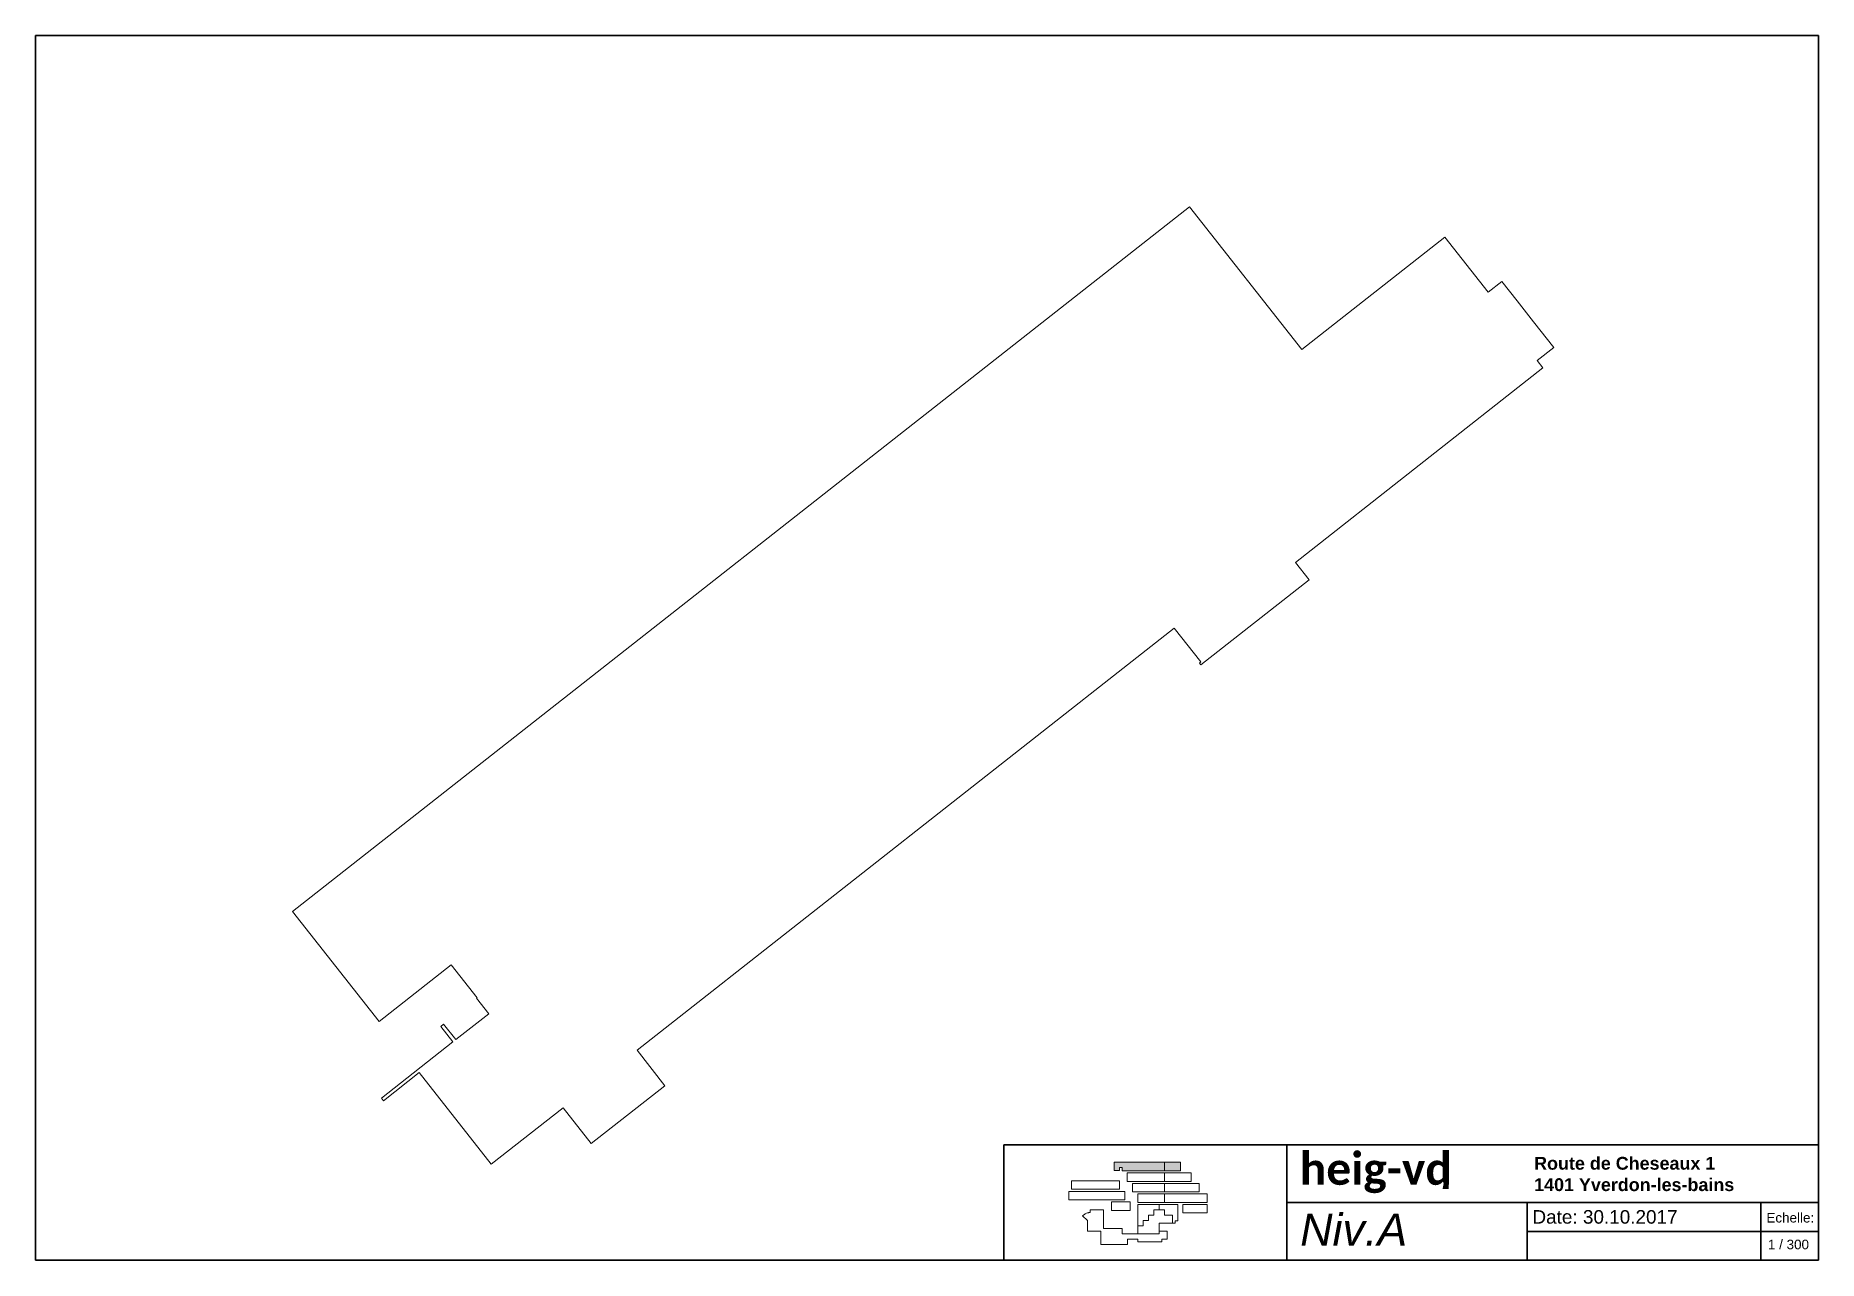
# Paper-space layout 'Cartouche A3' of a CAD drawing. Header units: metres, sheet in millimetres. Extents: x -54 to 354, y -39 to 242.
# The model-space entities are those that its viewports show. They can reach past a viewport. Long polylines and large blocks are cut down to what shows.
import ezdxf

# ---------------------------------------------------------------- set-up
doc = ezdxf.new("R2010")
doc.units = ezdxf.units.M
doc.header["$LTSCALE"] = 5080
doc.layers.get('0').update_dxf_attribs({"lineweight": 20})
doc.layers.add('Axe batim.', color=7, linetype='Continuous')
doc.layers.add('Gabarit', color=7, linetype='Continuous')
for name, color, linetype, lineweight in [('Detection incendie', 7, 'Continuous', 20), ('HEIG-FLOOR', 10, 'Continuous', 20), ('pourtour', 7, 'Continuous', 20)]:
    doc.layers.add(name, color=color, linetype=linetype, lineweight=lineweight)
doc.styles.get("Standard").update_dxf_attribs({"font": 'arial.ttf', "height": 63})

# ---------------------------------------------------------------- blocks, each defined once
blk = doc.blocks.new('date')
at = {"layer": 'Gabarit', "color": 7, "linetype": 'Continuous', "lineweight": 0, "insert": (0, -3.29), "char_height": 3.1, "width": 53.4859, "attachment_point": 4}
blk.add_mtext(' Date: 30.10.2017', dxfattribs=at)
blk = doc.blocks.new('pourtour')
at = {"layer": 'Detection incendie', "linetype": 'Continuous', "lineweight": 0, "flags": 128}
blk.add_lwpolyline([(21.9, 4.35), (25.4, 4.35), (25.4, 4.78)], dxfattribs=at)
at = {"layer": 'pourtour', "linetype": 'Continuous', "lineweight": 0}
blk.add_line((25.36, 8.25), (25.36, 9.11), dxfattribs=at)
at = {"layer": 'pourtour', "linetype": 'Continuous', "lineweight": 0, "flags": 128}
for points in [[(19.3, 14.65), (28.86, 14.65), (28.86, 16.05), (18, 16.05), (18, 14.71), (18.9, 14.71), (18.9, 15.15), (19.3, 15.15), (19.3, 14.65)], [(26.23, 14.65), (26.23, 16.05)], [(11.06, 13.01), (18.9, 13.01), (18.9, 11.61), (11.06, 11.61), (11.06, 13.01)], [(20.16, 12.91), (20.16, 14.31), (30.6, 14.31), (30.6, 12.91), (20.16, 12.91)], [(21.03, 12.58), (31.9, 12.58), (31.9, 11.18), (21.03, 11.18), (21.03, 12.58)], [(26.23, 14.31), (26.23, 12.91)], [(26.23, 12.58), (26.23, 11.18)], [(10.63, 11.28), (19.76, 11.28), (19.76, 9.88), (10.63, 9.88), (10.63, 11.28)], [(17.56, 8.15), (17.56, 9.55), (20.63, 9.55), (20.63, 8.15), (17.56, 8.15)], [(33.2, 10.85), (21.9, 10.85), (21.9, 9.45), (33.2, 9.45), (33.2, 10.85)], [(26.23, 9.45), (26.23, 10.85)], [(29.26, 7.78), (29.26, 9.11), (33.2, 9.11), (33.2, 7.78), (29.26, 7.78)], [(27.56, 6.05), (27.56, 7.38), (26.26, 7.38), (26.26, 8.25), (24.5, 8.25), (24.5, 7.38), (23.63, 7.38), (23.63, 6.51), (22.76, 6.51), (22.76, 5.65), (21.9, 5.65)]]:
    blk.add_lwpolyline(points, dxfattribs=at)
blk.add_lwpolyline([(25.4, 6.05), (25.4, 6.05), (25.4, 6.05), (28, 6.05), (28, 6.48), (28.43, 6.48), (28.43, 9.11), (21.9, 9.11), (21.9, 4.35), (19.33, 4.35), (19.33, 5.21), (16.3, 5.21), (16.3, 8.25), (14.1, 8.25), (14.1, 7.81), (14.1, 7.81), (13.99, 7.81), (13.88, 7.8), (13.8, 7.78), (13.66, 7.75), (13.51, 7.71), (13.3, 7.61), (13.14, 7.52), (13.04, 7.45), (13, 7.41), (12.92, 7.34), (12.86, 7.29), (12.86, 7.29), (12.86, 7.29), (13.66, 6.49), (13.66, 5.61), (13.66, 4.75), (15.83, 4.75), (15.83, 2.58), (20.2, 2.58), (20.2, 3.45), (21.9, 3.45), (21.9, 3.01), (25.83, 3.01), (25.83, 3.45), (26.7, 3.45), (26.7, 4.78), (25.4, 4.78), (25.4, 4.78)], close=True, dxfattribs=at)

msp = doc.modelspace()

# ---------------------------------------------------------------- linework, layer by layer
at = {"layer": 'HEIG-FLOOR', "flags": 128}
msp.add_lwpolyline([(2540426.04, 1181241.03), (2540433.46, 1181231.59), (2540439.64, 1181236.45), (2540441.87, 1181233.62), (2540441.81, 1181233.58), (2540442.85, 1181232.26), (2540440.02, 1181230.04), (2540438.98, 1181231.36), (2540438.75, 1181231.17), (2540439.78, 1181229.85), (2540433.65, 1181225.03), (2540433.83, 1181224.8), (2540436.9, 1181227.21), (2540443.07, 1181219.36), (2540449.23, 1181224.2), (2540451.64, 1181221.14), (2540457.95, 1181226.09), (2540455.57, 1181229.13), (2540501.62, 1181265.33), (2540503.91, 1181262.42), (2540503.8, 1181262.33), (2540503.92, 1181262.17), (2540513.2, 1181269.47), (2540512.02, 1181270.96), (2540533.24, 1181287.64), (2540532.75, 1181288.27), (2540534.17, 1181289.38), (2540532.44, 1181291.59), (2540531.02, 1181293.39), (2540529.72, 1181295.05), (2540528.54, 1181294.12), (2540524.84, 1181298.84), (2540512.57, 1181289.2), (2540502.93, 1181301.46)], close=True, dxfattribs=at)

psp = doc.layouts.new('Cartouche A3')

# ---------------------------------------------------------------- hatches: boundary and pattern name
at = {"layer": 'Axe batim.', "linetype": 'Continuous', "lineweight": 0}
h = psp.add_hatch(color=256, dxfattribs=at)
h.paths.add_polyline_path([(204.48, -16.3), (192.95, -16.3), (192.95, -18.16), (194.21, -18.16), (194.21, -17.56), (194.77, -17.56), (194.77, -18.26), (204.48, -18.26)])
h.paths.add_polyline_path([(208.17, -16.3), (204.48, -16.3), (204.48, -18.26), (208.17, -18.26)])
at = {"layer": 'Detection incendie', "linetype": 'Continuous', "lineweight": 0}
h = psp.add_hatch(color=256, dxfattribs=at)
h.paths.add_polyline_path([(204.48, -16.3), (192.95, -16.3), (192.95, -18.16), (194.21, -18.16), (194.21, -17.56), (194.77, -17.56), (194.77, -18.26), (204.48, -18.26)])
h.paths.add_polyline_path([(208.17, -16.3), (204.48, -16.3), (204.48, -18.26), (208.17, -18.26)])
at = {"layer": 'Detection incendie', "linetype": 'Continuous', "lineweight": 20, "true_color": 0xfcfcfc}
h = psp.add_hatch(color=7, dxfattribs=at)
h.paths.add_polyline_path([(269.57, -19.31), (269.02, -20.71), (268.37, -21.33), (268.14, -22.44), (269.57, -22.44)], flags=16)
h.paths.add_polyline_path([(233.63, -12.3), (271.42, -12.3), (271.42, -25.89), (233.63, -25.89)], flags=9)

# ---------------------------------------------------------------- linework, layer by layer
at = {"layer": 'Gabarit', "lineweight": 30}
for p, q in [((-53.86, 241.56), (354.15, 241.56)), ((-53.86, 97.45), (-53.86, 241.56)), ((354.15, 241.56), (354.15, -38.76)), ((-53.86, -38.76), (-53.86, 97.45)), ((354.15, -12.35), (167.76, -12.35)), ((232.47, -25.55), (354.15, -25.55)), ((287.51, -25.55), (287.51, -38.76)), ((340.99, -25.52), (340.99, -38.73)), ((287.51, -32.15), (354.15, -32.15)), ((10.45, -38.76), (-53.86, -38.76)), ((167.76, -38.76), (10.45, -38.76)), ((167.76, -38.76), (354.15, -38.76))]:
    psp.add_line(p, q, dxfattribs=at)
at = {"layer": 'Gabarit'}
for p, q in [((167.76, -12.35), (167.76, -38.76)), ((232.47, -12.34), (232.47, -35.97)), ((232.47, -12.35), (354.15, -12.35)), ((354.15, -12.58), (354.15, -38.76))]:
    psp.add_line(p, q, dxfattribs=at)
psp.add_lwpolyline([(-53.86, 241.56), (354.15, 241.56), (354.15, -12.35), (167.76, -12.35), (167.76, -38.76), (-16, -38.76), (-53.86, -38.76), (-53.86, 81.6)], close=True, dxfattribs=at)
at = {"layer": 'Gabarit', "color": 7, "linetype": 'Continuous', "lineweight": 30, "flags": 128}
psp.add_lwpolyline([(167.76, -12.35), (232.47, -12.35), (232.47, -38.76), (167.76, -38.76)], close=True, dxfattribs=at)

# ---------------------------------------------------------------- block references
at = {"xscale": 1.400000000000005, "yscale": 1.400000000000005, "zscale": 1.400000000000005}
psp.add_blockref('pourtour', (167.76, -38.76), dxfattribs=at)
at = {"layer": 'Gabarit', "color": 7, "linetype": 'Continuous', "lineweight": 0}
psp.add_blockref('date', (287.51, -25.55), dxfattribs=at)

# ---------------------------------------------------------------- texts
at = {"layer": 'Gabarit', "attachment_point": 1}
for s, insert, char_height, width in [('{\\fCalibri|b1|i0|c238|p34;\\C1;heig-vd}', (235.46, -14.14), 7.3382, 55.0366), ('{\\fArial|b1|i0|c238|p34;Route de Cheseaux 1\\P1401 Yverdon-les-bains}', (289.1, -15.08), 2.9353, 65.5059), ('{\\fArial|b0|i1|c238|p34;Niv.A}', (235.56, -28.07), 7.3382, 41.2839), ('{\\fArial|b0|i0|c238|p34;Echelle:}', (342.26, -27.9), 2.2015, 12.0313), ('{\\fArial|b0|i0|c238|p34;1 / \\fArial|b0|i0|c0|p34;300}', (342.61, -34.03), 2.2015, 9.9081)]:
    psp.add_mtext(s, dxfattribs=dict(at, insert=insert, char_height=char_height, width=width))

# ---------------------------------------------------------------- viewports
at = {"layer": 'Gabarit'}
vp = psp.add_viewport(center=(150.15, 101.4), size=(408, 280.3198), view_center_point=(2540480.43, 1181263.62), view_height=105.0111, dxfattribs=at)
vp.dxf.flags = 0x10000  # cut along an outline
vp.dxf.clipping_boundary_handle = psp.add_lwpolyline([(-53.86, 241.56), (354.15, 241.56), (354.15, -12.35), (167.76, -12.35), (167.76, -38.76), (-16, -38.76), (-53.86, -38.76), (-53.86, 81.6)], format="xyb", close=True, dxfattribs={"invisible": 1}).dxf.handle

doc.saveas('drawing.dxf')
